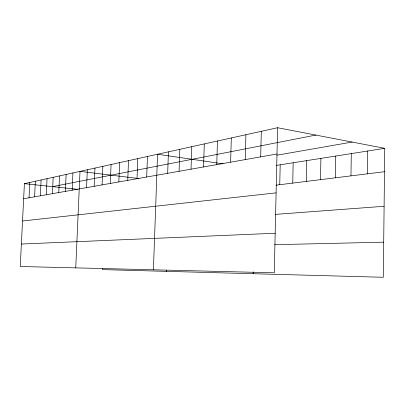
<?xml version="1.0" encoding="UTF-8"?>
<svg xmlns="http://www.w3.org/2000/svg" width="405" height="405" viewBox="0 0 405 405"><rect width="100%" height="100%" fill="white"/><g stroke="black" fill="none" stroke-linecap="round" stroke-linejoin="round"><path stroke-width="0.61" d="M277.592 127.722L274.276 272.798L20.25 266.505L24.406 183.667L277.592 127.722L384.75 148.336L383.312 277.278L102.475 269.608L102.526 268.373M367.315 173.846L367.613 151.035M350.968 175.876L351.297 153.606M320.517 179.653L320.902 158.39M335.386 177.805L335.745 156.057M306.317 181.415L306.727 160.623M292.739 183.095L293.169 162.759M279.744 184.71L280.194 164.805M260.683 156.872L261.311 131.316M245.253 159.595L245.906 134.723M253.201 273.724L253.246 271.861M230.632 162.177L231.306 137.948M216.756 164.632L217.45 141.011M203.568 166.961L204.282 143.922M191.023 169.179L191.747 146.691M167.68 173.305L168.424 151.845M166.268 271.35L166.308 270.14M179.076 171.29L179.81 149.329M153.409 269.806L157.55 154.249L223.023 163.833M137.022 178.721L137.786 158.613M146.696 177.01L147.455 156.477M127.747 180.357L128.512 160.663M110.297 183.44L111.066 164.521M118.847 181.931L119.617 162.628M94.173 186.29L94.947 168.08M102.08 184.893L102.855 166.333M75.745 267.882L80.008 171.381L138.94 178.559M86.564 187.636L87.338 169.761M58.771 192.547L59.545 175.907M65.352 191.383L66.126 174.449M72.166 190.178L72.941 172.945M46.276 194.754L47.046 178.666M52.417 193.666L53.187 177.309M29.033 197.802L29.793 182.478M34.597 196.815L35.356 181.248M40.338 195.802L41.108 179.977M52.483 186.649L315.814 135.073M23.647 198.754L276.99 153.986M277.055 155.176L352.132 142.059M276.463 165.392L384.75 148.336M276.013 185.171L384.492 171.715M22.533 221.003L276.104 192.856M275.344 214.392L384.102 206.287M21.379 244.038L275.177 233.25M274.651 244.691L383.702 242.175M24.406 183.667L77.669 189.322"/></g></svg>
